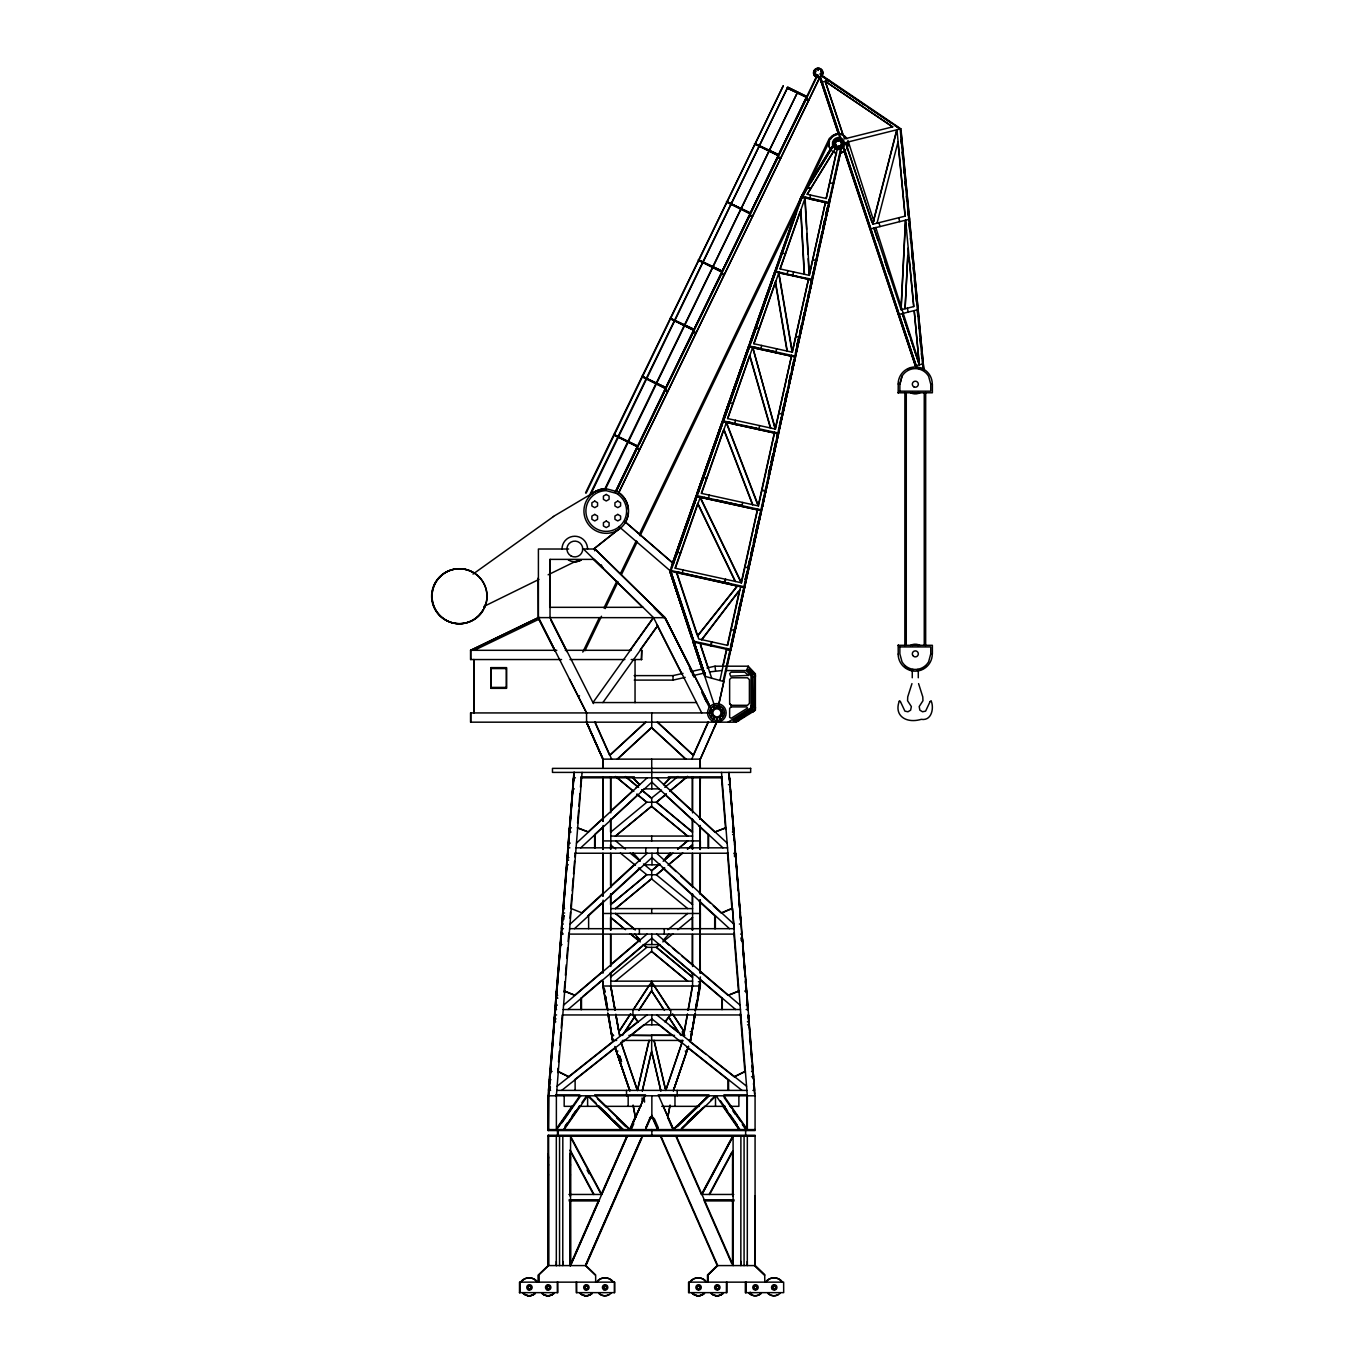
<?xml version="1.0" encoding="UTF-8"?>
<svg xmlns="http://www.w3.org/2000/svg" width="1364" height="1364" viewBox="0 0 1364 1364"><rect width="100%" height="100%" fill="white"/><g stroke="black" fill="none" stroke-linecap="round" stroke-linejoin="round"><path stroke-width="1.5" d="M538.115 578.148L538.269 617.619L555.318 651.259M538.439 1274.965L538.439 1282.143L538.354 1274.965L548.14 1265.587L548.175 1174.745M548.192 1175.035L548.192 1164.498M548.601 1129.58L548.601 1095.804L574.108 772.399M549.76 573.954L549.726 607.321L643.007 607.321M570.067 1265.587L570.101 1200.098M570.118 1196.092L570.118 1174.745M570.118 1175.035L570.118 1164.498M580.842 1009.531L580.859 998.158M594.636 847.828L594.653 834.563L602.377 827.419M651.668 1035.31L651.668 1051.081L660.909 1090.859M638.915 1010.417L651.702 990.861L651.702 981.739L670.321 1010.264M617.5 759.134L651.736 727.592L651.753 712.929M708.138 847.828L708.138 834.563L698.88 826.004M714.685 928.679L714.702 915.721L699.306 901.57M721.761 1009.531L721.778 998.158L699.186 978.926M728.018 1090.382L728.018 1079.742L686.808 1047.041M732.673 1263.49L732.69 1200.098M732.707 1196.092L732.707 1174.745M732.707 1175.035L732.707 1164.498M734.531 856.694L734.531 853.233M548.192 1165.333L548.226 1156.791M570.135 1165.333L570.152 1156.791M603.024 821.401L602.837 776.662L603.058 821.401M602.854 896.08L602.837 853.455M603.041 840.923L603.007 849.448L602.837 840.923L700.329 840.923L700.261 849.448M603.041 913.471L602.837 972.873L602.837 934.528M700.124 900.087L700.107 908.612L700.261 900.087M700.124 893.949L700.278 853.455L700.278 893.949M700.124 819.27L700.295 776.662L700.09 819.27L700.073 776.832L700.192 798.196M732.724 1165.333L732.741 1156.791M630.731 1013.827L619.086 1031.644L619.665 1035.651L615.846 1014.219L618.71 1030.332M651.463 1035.31L674.498 1035.378M672.64 1013.827L684.285 1031.644L683.688 1035.651L687.541 1014.219M548.226 1158.241L548.26 1154.029L548.447 1158.241M570.169 1158.241L570.203 1154.029L570.391 1158.241M732.758 1158.241L732.792 1154.029L732.98 1158.241M901.195 305.57L905.44 220.184L906.446 230.721M907.674 256.381L905.082 308.707L908.236 248.009M901.093 309.73L905.577 220.184L913.812 306.559L901.093 309.73L874.017 228.078M556.444 991.099L556.137 995.294L557.688 995.294M569.18 832.006L569.487 827.829L571.431 827.829M549.624 1076.759L550.016 1071.456M549.01 1090.382L554.79 1014.952L554.193 1021.806M555.438 1009.531L561.269 934.101M561.866 928.679L567.867 853.233M568.294 847.828L573.613 777.821L575.403 777.821M729.041 772.399L755.076 1095.804L755.076 1130.551L548.055 1130.551L548.055 1095.804L573.903 772.399M574.312 772.399L548.618 1095.804L548.345 1130.551M550.118 1090.382L550.391 1086.835M562.548 934.101L562.616 933.129M563.758 919.421L564.065 915.721M555.813 1095.804L555.915 1094.832L579.802 1094.832M557.671 1072.547L558.012 1068.319M558.507 1061.976L559.359 1051.422M559.854 1045.08L560.877 1032.395M561.218 1028.166L562.224 1015.481M564.082 992.225L564.935 981.654M565.429 975.311L566.282 964.757M566.776 958.415L567.629 947.844M568.14 941.501L568.822 933.044M569.999 918.245L570.476 912.294M570.834 907.674L571.857 894.989M572.181 890.76L573.204 878.092M573.545 873.864L574.551 861.178M574.892 856.95L575.233 852.722M577.586 823.123L578.609 810.438M578.933 806.209L579.956 793.541M580.467 787.198L581.303 776.628M556.018 1095.804L556.239 1094.832M581.422 777.821L581.507 776.849M582.07 772.399L556.376 1095.804L556.376 1129.58L579.836 1095.804M573.664 777.821L567.901 847.828L569.845 847.828M567.646 853.233L561.439 928.679L563.417 928.679M561.201 934.101L554.978 1009.531L556.563 1009.531M563.093 912.993L563.485 908.39M556.563 995.294L556.921 991.099M550.084 1076.759L550.527 1071.456L552.079 1071.456M569.896 827.829L569.521 832.006L571.073 832.006M594.619 550.63L594.772 549.01L664.899 617.687L710.491 707.319M594.875 550.63L595.045 549.01L582.479 549.01M911.953 683.62L907.725 696.919L907.572 700.755L911.357 706.569L910.641 710.15L907.964 711.769L904.912 711.138L900.342 701.42M683.671 1034.082L684.063 1031.644L673.577 1015.6M695.333 1010.86L696.987 1000.46L695.231 1010.86M697.533 996.914L698.317 992.139M691.821 1031.644L690.389 1040.425L695.231 1013.213L690.372 1040.425M699.101 987.212L699.971 981.739L698.368 981.739M697.601 996.3L698.283 992.139M688.769 1040.425L690.576 1040.425L692.008 1031.644L690.218 1031.644M731.155 629.622L735.06 630.697L761.538 510.75L695.964 496.326L757.583 509.88M744.983 567.015L748.887 568.106L748.137 567.68M761.947 490.17L765.886 491.04M778.912 413.309L782.817 414.383L782.066 413.957M795.877 336.448L799.816 337.317M812.842 259.586L816.746 260.677L815.996 260.251M829.806 182.742L832.927 183.56M683.671 1034.543L687.303 1014.219M688.019 1010.178L692.332 986.019M688.257 1010.178L692.588 986.019L692.588 972.873M700.073 986.019L695.964 1009.036L700.295 981.159M690.559 1040.425L695.452 1013.213M696.186 1009.036L700.329 986.019L700.329 976.931M730.814 646.093L734.838 627.679M735.725 623.587L737.515 615.403M738.401 611.311L740.192 603.127M745.528 579.444L747.302 571.311M748.188 567.305L749.961 559.138M750.848 555.148L752.621 546.947L750.66 555.148M753.508 542.991L755.298 534.773L753.422 542.889M756.168 530.852L758.384 520.724M763.823 496.513L762.408 506.811L778.503 433.905L722.238 421.51L776.252 433.462M768.665 474.331L770.438 466.249L768.546 474.331M773.132 453.99L771.325 462.208L773.064 453.99M773.968 450.086L775.792 441.834L773.951 450.086M777.565 433.735L776.662 437.878M779.458 425.738L781.282 417.35M782.118 413.582L786.738 392.474L784.777 400.777M790.813 373.838L789.006 382.125L790.779 373.838M797.309 344.819L799.082 336.72M799.986 332.68L801.759 324.581M802.646 320.523L804.419 312.424L802.509 320.523M805.306 308.366L807.079 300.268M807.965 296.227L808.852 292.169M824.93 219.365L823.157 227.464L824.879 219.365M693.134 641.967L702.477 670.287L693.082 641.967L730.763 650.202L744.573 587.611L740.618 586.742L727.677 645.394L698.743 639L676.834 572.641M779.543 427.938L795.417 357.044L776.986 440.112M774.905 271.879L751.479 341.051L775.57 272.067L774.667 271.879L812.433 280.183L793.422 365.723M681.915 573.409L736.372 585.872M682.136 573.818L683.023 569.862M708.069 499.002L704.216 497.314M708.359 499.002L709.229 495.047M734.309 424.187L756.645 428.296M734.565 424.187L735.452 420.231M760.788 349.372L761.658 345.416M786.994 274.556L787.881 270.601M710.678 645.854L711.548 641.898M724.523 583.246L725.392 579.308M825.442 202.452L809.619 198.189M711.002 645.854L711.889 641.898M724.83 583.263L725.716 579.308M741.794 506.402L742.681 502.446M758.759 429.541L759.646 425.585M775.741 352.679L776.61 348.724M792.689 275.835L793.575 271.862M714.992 707.149L670.031 571.141L801.128 197.064L809.653 198.974L810.523 195.018L807.079 194.302L833.302 151.592M722.784 665.956L726.654 648.548M727.336 645.394L739.39 590.817M757.48 509.096L741.181 582.803L700.84 499.105M758.572 504.1L774.462 432.235L777.889 432.934L794.683 356.874M792.535 350.395L808.477 279.313L792.399 352.219L753.746 343.728L775.843 280.728M826.09 198.513L836.405 151.796M719.919 680.483L726.961 648.548L730.132 649.247L743.772 587.441M697.839 503.18L675.044 568.174L741.505 582.803L757.719 509.113M723.363 430.359L701.284 493.359L758.469 505.942L774.684 432.252L734.736 423.403M770.404 428.04L749.603 355.561L727.506 418.543L775.434 429.08L791.632 355.39L794.854 356.072L811.648 280.012L810.71 283.678M799.969 211.897L779.986 268.913L809.364 275.375L825.561 201.684L828.783 202.366L840.65 148.591M837.53 147.67L826.311 198.513L810.301 195.018M797.036 345.007L797.923 341.051M814.854 264.326L815.774 260.251M828.766 202.366L829.244 199.212M746.091 575.591L745.221 579.547L747.08 571.311M768.392 474.621L770.234 466.352M771.137 462.277L772.928 454.11M793.013 363.813L793.78 360.335M817.53 252.238L819.372 243.934M820.241 239.962L822.083 231.71M822.952 227.686L824.777 219.468M825.68 215.393L826.584 211.318M828.596 202.366L829.414 199.212M723.039 681.352L729.962 650.031M760.754 510.579L743.96 586.656L671.088 570.544L697.055 496.496M716.1 499.957L760.924 509.795L777.719 433.718M828.613 203.151L811.819 279.228L778.622 272.749L791.768 350.139M726.944 665.888L729.996 652.163M730.439 650.219L743.806 589.657M766.005 489.199L840.616 151.575M718.214 707.046L841.69 147.568M782.476 411.127L783.857 404.92M797.087 344.819L798.895 336.72M799.798 332.68L801.606 324.581M747.949 567.305L749.791 559.138M756.133 530.715L757.941 522.582M812.313 280.2L795.519 352.918M745.579 581.644L761.385 510.767L760.464 510.579M718.811 704.097L723.824 681.574L704.728 676.271L693.236 641.967L704.779 674.208L694.054 642.188L703.159 670.201M731.309 646.263L765.596 491.04L761.658 490.119M611.89 1035.31L612.675 1040.425L608.6 1015.004M648.991 1040.425L637.363 1090.484L620.978 1042.42M642.239 1090.859L651.02 1053.059M649.196 1040.425L637.465 1090.484L621.2 1042.42M642.359 1090.859L651.668 1051.081M872.755 224.242L896.966 129.75L905.202 216.126L872.755 224.242L845.68 142.572L900.939 128.762L923.905 370.326L900.939 130.859M873.131 222.179L896.779 129.75M877.052 223.116L898.109 141.617M899.865 384.222L901.979 376.311A15.379 15.379 0 0 1 928.628 376.311L930.76 384.222L930.76 391.178L899.865 391.178L899.882 384.222L901.996 376.311M752.621 707.694L752.621 676.084M750.609 343.046L775.57 272.067L749.757 346.098L775.911 351.878M666.348 1088.489L682.631 1040.425M688.053 1047.518L686.859 1051.081L685.24 1051.081M682.835 1040.425L665.785 1090.484L654.157 1040.425M673.407 1090.791L688.513 1046.461M696.271 496.326L671.361 567.305L674.225 561.559M722.323 421.51L697.345 492.489L722.477 421.51M748.7 346.695L723.585 417.674L724.608 417.844L749.348 346.882L724.608 417.844M774.786 271.896L749.825 342.858M676.288 555.642L696.203 498.474L673.253 563.537M722.426 423.658L698.112 492.66L723.125 421.698L697.311 495.729L741.982 505.601M672.384 563.537L800.907 197.064L807.062 187.021M673.85 561.798L677.175 552.318M677.874 550.323L696.049 498.491M700.755 485.09L706.211 469.54M709.007 461.561L722.289 423.675M728.99 404.579L723.244 420.913L734.753 423.403M729.638 402.687L749.228 346.865M751.223 341.136L775.468 272.05M775.724 271.3L776.849 268.231M777.463 266.321L782.118 253.073M782.817 251.061L796.099 213.193M799.594 203.219L803.925 193.603L802.134 196.535M723.534 420.913L749.348 346.882M791.632 355.39L775.144 429.08L752.655 346.797M778.929 271.999L810.216 279.756M675.368 568.174L700.244 497.195L741.505 582.803M701.59 493.359L726.449 422.38L758.469 505.942M727.796 418.543L752.894 346.797M754.019 343.728L779.117 271.999L775.963 271.3L801.913 197.234L834.291 144.465M780.225 268.913L805.101 197.951L801.128 197.064L833.967 143.561M723.551 417.674L748.563 346.712L795.246 357.044M672.469 563.349L696.1 496.326M733.508 720.908L749.62 709.962L752.11 710.15L736.901 720.499L733.389 720.908M728.035 722.17L751.018 707.814L751.018 675.538L746.432 670.559L748.342 666.195L714.941 666.195L707.029 667.985M747.864 670.662L749.467 669.008L752.723 673.202L750.558 673.441L748.222 670.338M640.313 1106.34L630.151 1129.58L595.301 1095.804M598.881 1199.774L569.999 1265.587L569.999 1200.917M601.354 1194.148L626.758 1136.229M636.238 1114.576L629.622 1129.58L608.395 1109.017M599.29 1199.945L570.51 1265.587L570.442 1200.098M601.831 1194.148L627.235 1136.229L570.527 1265.587L570.561 1136.229L601.746 1194.455L568.89 1194.455M631.208 1129.58L633.766 1123.765M585.412 1265.587L641.285 1138.156L585.446 1265.587L595.096 1274.965M538.831 1282.143L538.831 1274.965L548.618 1265.587L585.957 1265.587L642.683 1136.229M645.564 1129.58L651.856 1115.309L651.856 1095.804M708.001 722.17L693.219 755.298L657.26 722.17M603.076 768.375L602.939 759.134L586.418 722.17L602.854 759.134L700.329 759.134L716.577 722.17A9.292 9.292 0 0 0 721.249 720.925M714.31 727.592L716.731 722.17L700.312 759.134M691.77 759.134L708.359 722.17M637.568 446.028L613.715 434.468L637.295 446.676L614.226 435.252M642.41 377.027L665.427 388.45L641.898 376.242L665.905 387.581L642.632 376.6M693.662 330.224L669.86 318.443L694.088 329.355M698.777 260.575L721.795 271.999L698.249 259.791L722.272 271.129L698.999 260.149M750.353 213.125L726.432 201.565L750.081 213.551M750.405 212.903L727.165 201.923M750.029 213.773L726.961 202.349M755.349 143.697L778.639 154.678L754.411 143.766L778.213 155.547L755.144 144.124M806.346 97.321L787.011 87.961L806.499 97.1M806.653 96.674L787.488 87.091L806.823 96.452M582.786 652.094L599.376 617.585M603.945 608.003L616.852 581.149M620.518 573.477L636.187 540.894M639.835 533.222L829.431 138.258M584.917 650.764L601.49 616.255M605.156 608.6L618.062 581.763M621.711 574.091L637.363 541.508M640.108 535.762L800.191 202.298M802.953 196.535L829.619 140.969M585.582 492.813L783.294 85.727L586.128 493.086M589.742 494.842L787.505 87.756L590.339 495.098M604.269 490.085L797.428 92.547L604.883 490.341M615.744 491.142L636.442 448.432L639.443 449.898M664.626 390.206L667.627 391.673L664.626 390.206L639.068 444.306M777.872 157.542L751.257 211.147L777.361 157.303L780.344 158.77M615.317 491.961L817.309 74.781M636.05 450.529L616.255 491.381L817.633 75.412M639.034 444.306L665.138 390.445M693.321 332.219L666.706 385.842L692.81 331.981L695.862 333.447M720.601 275.852L694.89 327.616L720.993 273.755L724.045 275.221M749.688 215.768L723.073 269.39L749.177 215.529L752.178 216.995M806.056 99.316L779.441 152.921L805.51 99.061L808.596 100.544M618.165 493.99L819.764 77.475L618.745 492.66A22.318 22.318 0 0 1 628.275 509.13M637.568 446.028L614.448 434.826M701.386 1194.455L732.621 1136.229M701.914 1194.455L733.099 1136.229L733.15 1265.587L676.391 1136.229M733.15 1136.229L701.931 1194.455L733.747 1194.455M709.144 1194.455L731.871 1152.103M709.655 1194.455L733.15 1150.687M810.387 181.583L831.529 147.176M811.017 182.06L831.904 148.045M807.3 194.302L835.706 148.028M620.023 1029.871L630.492 1013.827M632.828 1010.264L649.111 985.302M633.049 1010.264L651.702 981.739M623.587 1033.52L634.038 1017.527M638.676 1010.417L651.446 990.861L663.074 1008.627M635.419 1015.737L622.649 1035.31L619.665 1035.31M556.989 1127.892L572.249 1105.931M557.893 1127.892L571.976 1107.619M561.951 1122.828L580.74 1095.804M565.003 1126.204L567.356 1122.828M572.028 1116.076L575.557 1110.995M565.548 1126.204L579.632 1105.931M581.968 1102.555L586.673 1095.804M563.554 1129.58L579.99 1105.931M564.099 1129.58L587.577 1095.804L622.444 1129.58M629.742 650.594L653.254 617.687M583.451 549.01L653.578 617.687L592.965 702.562L696.493 702.562M640.313 649.707L656.152 627.525M602.888 702.562L657.704 625.82M490.835 688.343L490.835 667.627L506.47 667.627L506.47 688.343L490.835 688.343L490.835 667.627M701.556 639.699L738.333 591.55M701.897 639.699L739.919 589.896M506.47 688.343L506.47 667.627M664.882 1021.806L669.144 1016.316M665.41 1021.806L670.73 1014.952L670.73 1009.531M697.396 635.931L737.14 586.043M697.72 635.931L737.464 586.043M898.245 392.781L899.95 390.837M932.379 384L932.379 392.781L898.16 392.781L899.865 390.837M663.535 939.966L668.872 934.101M664.2 860.155L670.611 853.233L664.2 860.155M666.126 857.393L669.963 853.233M663.501 784.658L669.997 777.821M663.91 784.658L670.423 777.821M674.464 1128.113L697.226 1106.085M675.027 1128.113L708.376 1095.804L673.526 1129.58L663.262 1106.34M677.448 1126.647L709.28 1095.804M687.388 1122.231L697.993 1111.95M681.864 1128.113L703.091 1107.551M710.661 1100.202L715.23 1095.804M680.704 1129.58L703.449 1107.551M681.25 1129.58L716.134 1095.804L739.595 1129.58M764.795 1282.143L764.71 1274.965L755.076 1265.587L717.174 1265.587L707.473 1274.965L707.558 1282.143M717.652 1265.587L707.95 1274.965L707.95 1282.143L708.035 1274.965L717.737 1265.587L660.977 1136.229M930.18 701.42L925.61 711.138L922.541 711.769L919.865 710.15L919.183 706.569L922.951 700.755L922.797 696.919L918.569 683.62M645.53 722.17L609.64 755.298L594.806 722.17M609.913 755.298L645.871 722.17M617.244 759.134L651.412 727.592L685.649 759.134M603.587 817.667L588.054 832.006L577.262 827.829M611.362 810.489L633.101 790.404M636.204 787.539L639.324 784.658L632.811 777.821M576.495 843.123L647.15 777.821M609.964 820.412L637.926 794.598M641.012 791.734L644.098 788.886L659.136 788.886M580.757 847.828L651.839 782.135L722.937 847.828M570.203 924.042L647.303 853.233M574.517 928.679L651.975 857.547L729.484 928.679M581.558 912.993L603.348 892.994M611.123 885.867L634.448 864.452M587.969 915.721L601.831 902.985M611.072 894.511L640.347 867.64M603.161 971.015L574.619 995.294L564.167 991.099M611.072 964.263L639.614 939.966L636.937 937.034M563.571 1005.132L647.013 934.101M582.462 996.794L601.831 980.307M609.913 973.436L643.808 944.587M568.038 1009.531L651.822 938.176L735.639 1009.531M610.816 832.057L646.843 802.22L656.561 802.22L692.588 832.057M661.523 790.063L651.429 798.196L641.609 790.063M664.814 787.352L677.908 776.508M615.403 836.064L651.446 806.243L687.729 836.064M666.126 794.087L656.289 802.22L692.332 832.057L692.332 819.27M671.037 790.029L687.422 776.457M615.658 836.064L651.702 806.243L651.702 798.196L641.864 790.063M656.544 802.22L666.382 794.087M669.656 791.376L687.678 776.457M646.587 874.767L610.561 904.588L610.561 893.949M651.429 870.744L657.994 865.322M664.541 859.9L671.105 854.478M677.635 849.056L687.473 840.923M610.816 904.588L646.843 874.767L656.561 874.767L664.745 867.981M615.658 908.612L651.702 878.791L651.702 870.744L659.886 863.975M663.16 861.264L672.998 853.131M677.908 849.056L687.729 840.923M615.403 908.612L651.446 878.791L687.729 908.612M664.49 867.981L656.289 874.767L692.588 904.588M669.4 863.923L682.512 853.08M687.405 849.005L692.332 844.947L692.332 849.209M668.019 865.27L682.767 853.08M687.661 849.005L692.588 844.947M692.588 977.136L656.544 947.315L646.843 947.315L610.561 977.136L610.561 972.873M667.814 929.736L687.729 913.471M615.403 981.159L651.702 951.339L651.702 947.315M659.835 944.604L656.289 947.315L692.332 977.136L692.315 972.873M662.836 941.893L672.929 933.76M677.84 929.685L692.588 917.478M593.937 548.788L617.21 530.34A22.318 22.318 0 0 0 620.364 528.141M594.124 548.788L617.381 530.34M612.999 1041.431L568.481 1076.759L557.757 1071.456M624.542 1032.275L637.738 1021.806L633.476 1016.316M557.143 1086.204L646.911 1014.952M574.568 1079.742L614.141 1048.353M620.722 1043.119L624.03 1040.51M561.729 1090.382L651.839 1018.857L741.965 1090.382M473.018 574.091L553.562 516.496M754.002 711.087L752.723 711.872L753.917 711.087M740.175 718.913L745.477 715.657M748.853 713.491L752.434 711.309M736.168 722.17L755.383 710.235L755.383 673.833L748.239 666.195M553.375 516.496L595.079 491.705M483.93 606.434L538.899 579.444M548.14 574.79L574.773 561.763M744.829 1071.456L734.105 1076.759L709.382 1057.134M734.65 1076.759L745.392 1071.456M561.559 659.545L470.546 659.545L470.546 650.304L538.405 617.568L538.405 549.01L568.635 549.01M474.263 650.304L539.172 619.12M930.18 701.42L931.254 701.181M899.285 701.181C893.846 715.623 905.986 723.858 921.263 719.34C931.953 721.113 934.033 707.643 931.237 701.181M731.888 908.39L721.096 912.993L713.321 905.849M721.761 912.993L732.536 908.39L734.156 928.679L569.606 928.679M738.453 991.099L728.001 995.294L699.476 971.015M728.529 995.294L738.964 991.099M751.018 675.538L755.383 673.833M725.529 827.829L714.719 832.006L699.203 817.667M715.162 832.006L725.972 827.829M594.892 491.705L606.213 488.704A22.318 22.318 0 0 0 591.737 493.904M829.278 80.323L821.298 82.3L820.088 78.532L838.383 133.945M895.858 126.068L896.472 125.863M870.079 229.05L909.549 219.195L909.157 215.171M897.154 310.719L897.938 310.515M898.416 314.555L918.143 309.611M844.197 151.506L915.346 365.808L923.326 363.83M572.761 789.262L574.312 788.886M672.912 675.623L683.023 673.373M690.917 671.582L703.04 668.889M634.26 680.107L673.032 680.107L685.171 677.379M693.27 675.555L705.41 672.827M709.468 671.923L721.709 670.559M613.425 1035.31L611.822 1035.651L611.14 1031.644M830.25 199.383L826.345 212.852M809.653 198.974L829.397 203.321L809.5 289.151M812.45 276.074L829.278 203.338L828.391 203.151M791.461 356.175L748.478 346.712M778.537 429.779L779.151 429.967M744.608 583.502L745.443 583.656M776.201 268.043L777.037 268.214M698.334 492.66L697.362 492.489M669.997 571.141L702.409 670.218M692.673 637.687L691.616 637.5L669.877 571.141L691.65 637.517M670.594 318.801L693.611 330.224M806.363 98.583L808.886 99.811M900.751 128.762L819.815 73.929M780.702 158.036L778.23 156.809M749.995 215.035L752.587 216.262M870.726 228.862L844.998 151.336M721.812 273.26L724.403 274.488M917.273 309.816L917.87 316.073M696.152 332.714L693.679 331.486M915.756 367.087L923.752 369.235M665.444 389.712L668.036 390.939M637.261 447.938L639.852 449.165M550.033 607.321L550.033 559.376L594.022 559.376L603.127 568.294L601.2 564.764M654.26 608.122L664.029 617.687M540.025 617.568L538.132 617.568L554.926 650.935M711.462 709.195L665.172 617.687L538.251 617.619L555.216 651.259M898.245 654.089L898.16 645.308L932.379 645.308L932.379 654.089M470.58 650.304L556.819 650.304M565.276 650.304L631.157 650.304M569.999 659.545L624.865 659.545M631.191 659.545L641.745 659.545M491.534 668.565L505.771 668.565M913.147 669.536L912.26 669.536L912.26 677.772M917.392 669.536L918.279 669.536L918.279 677.772M725.836 670.559L746.432 670.559M753.712 673.083L750.677 669.792M634.141 675.623L673.015 675.623L673.032 680.107M753.03 676.544L754.309 676.544L753.9 707.694L752.11 705.734L752.11 677.72L754.309 676.544M491.534 687.405L505.771 687.405M579.529 695.828L577.91 695.828L569.419 679.067M703.534 695.828L704.694 695.828M731.274 705.307L747.506 705.307L749.399 703.398L749.399 679.698L747.489 677.789L731.274 677.789L729.638 679.408L729.638 703.671L731.274 705.307L729.638 703.671M755.281 710.235L751.018 707.814M710.61 712.929L470.546 712.929L470.546 722.17L736.27 722.17M581.286 776.849L634.396 776.849M668.343 776.849L721.846 776.849M581.2 777.821L721.931 777.821M728.444 784.658L730.047 784.658L729.518 777.821L735.247 847.828L734.565 844.043M732.417 832.006L733.968 832.006L733.662 827.829M732.604 834.563L734.156 834.563M610.816 836.064L692.588 836.064M568.259 843.123L570.22 843.123M576.034 847.828L727.609 847.828M575.182 853.233L727.95 853.233M733.917 853.233L735.69 853.233M567.322 857.547L568.873 857.547M567.083 860.155L568.686 860.155M566.725 864.81L568.311 864.81M644.064 864.81L659.903 864.81M564.594 908.39L563.042 908.39L562.718 912.993L564.645 912.993M610.816 908.612L692.588 908.612M562.514 915.721L564.406 915.721M561.798 924.042L563.349 924.042M739.339 924.042L741.351 924.042M560.996 934.101L562.991 934.101M568.72 934.101L734.412 934.101M740.601 934.101L742.152 934.101M740.703 938.176L742.255 938.176L742.493 941.382M740.805 939.966L742.425 939.966L741.965 934.101L748.154 1009.531L746.142 1009.531M560.365 944.587L561.951 944.587M644.302 944.587L659.341 944.587M602.837 981.159L602.939 986.019L602.803 981.159M610.816 981.159L692.588 981.159M700.329 986.019L602.803 986.019L606.963 1009.036M744.676 991.099L746.705 991.099L747.012 995.294M555.932 998.158L557.859 998.158M555.796 1005.132L557.347 1005.132M746.279 1005.132L747.813 1005.132M563.179 1009.531L740.482 1009.531M554.534 1014.952L556.58 1014.952M562.275 1014.952L740.874 1014.952M554.466 1018.857L556.018 1018.857M555.813 1021.806L554.278 1021.806L554.824 1014.952L548.533 1090.382L550.579 1090.382M747.404 1021.806L748.938 1021.806L748.41 1014.952M659.323 1024.807L643.808 1024.807L630.628 1035.276L672.418 1035.31M747.574 1024.807L749.16 1024.807M613.51 1035.31L611.737 1035.31L608.48 1015.004M683.688 1035.31L680.721 1035.31L669.11 1017.527M616.647 1040.425L612.589 1040.425L607.679 1013.213M622.359 1040.425L682.171 1040.425M616.289 1051.081L617.909 1051.081M751.564 1071.456L753.116 1071.456L753.508 1076.759L751.513 1076.759M549.402 1079.742L550.954 1079.742M556.751 1090.382L746.943 1090.382M752.894 1090.382L754.633 1090.382L748.376 1014.952L748.87 1021.806M594.653 1094.832L645.513 1094.832M658.164 1094.832L709.024 1094.832M723.875 1094.832L747.25 1094.832M548.072 1095.804L755.076 1095.804M572.709 1106.34L564.167 1106.34L564.202 1095.804M579.052 1106.34L599.785 1106.34M605.787 1106.34L641.012 1106.34M661.711 1106.34L699.289 1106.34M704.199 1106.34L725.205 1106.34M730.337 1106.34L738.879 1106.34L738.879 1095.804M649.503 1117.849L653.629 1117.849M548.055 1129.58L755.076 1129.58M548.055 1136.229L755.076 1136.229M570.203 1155.632L570.271 1154.029M732.792 1155.632L732.86 1154.029M569.095 1199.774L599.41 1199.774M703.739 1199.774L734.037 1199.774M569.044 1200.917L598.915 1200.917M734.105 1200.917L704.233 1200.917L731.769 1263.695M548.055 1265.587L548.055 1135.257L755.076 1135.257L755.076 1265.587L764.795 1274.965M764.215 1274.965L754.514 1265.587M519.514 1282.143L519.514 1292.646M688.581 1282.143L688.581 1292.646L726.944 1292.646L726.893 1282.143M519.445 1292.646L557.825 1292.646L557.825 1282.143M628.872 1035.378L651.685 1035.651M899.285 701.181L900.359 701.42M748.478 669.264L752.365 673.526L750.217 673.765L748.103 671.48M691.412 634.652L693.85 641.251L726.978 648.548M778.213 433.905L762.408 506.811L758.844 518.525M613.527 1035.651L611.72 1035.31L612.589 1040.425L612.589 1038.856M805.289 197.234L808.375 197.865M809.432 198.974L829.414 203.287M754.667 347.257L758.691 348.144M728.427 422.056L732.451 422.959M677.976 572.13L682 573.016M726.807 649.332L730.763 650.202M802.356 196.535L825.629 201.667L809.108 275.375L808.187 258.631M781.333 252.886L785.545 253.772M755.093 327.701L759.322 328.588M766.295 349.815L791.7 355.39M794.428 356.874L795.331 357.044M728.853 402.516L733.116 403.403M702.631 477.332L706.893 478.201M676.391 552.147L680.687 553.017M684.029 573.477L724.693 582.462M726.671 582.905L730.627 583.775M744.573 587.611L669.724 571.141L690.116 632.964M730.507 646.093L731.616 646.263M917.801 368.246L921.263 369.184M606.025 488.704L617.398 491.705A22.318 22.318 0 0 1 620.586 528.107A22.318 22.318 0 0 1 585.275 518.644A22.318 22.318 0 0 1 606.247 488.704M577.705 827.829L588.515 832.006M564.696 991.099L575.131 995.294M570.783 908.39L582.223 912.993M694.037 329.355L670.815 318.375M558.302 1071.456L569.044 1076.759M807.931 187.431L810.54 189.016L807.283 187.021M821.111 75.549L900.155 128.949L922.541 364.035M822.526 76.537L865.049 105.335M868.544 107.688L891.238 123.05M894.733 125.42L899.967 128.949M892.499 126.852L825.22 81.329L842.969 134.934M656.766 1014.952L746.568 1086.204M669.826 1025.728L678.061 1032.275M689.604 1041.431L706.092 1054.508M658.795 1024.807L671.992 1035.276M678.573 1040.51L681.881 1043.119M625.496 776.508L638.608 787.352M626.877 777.872L638.335 787.352M633.749 791.376L615.471 776.457L633.476 791.376M646.843 802.22L636.766 794.087L646.587 802.22M651.429 806.243L687.473 836.064M615.676 840.923L625.496 849.056M630.151 853.131L640.245 861.264M643.518 863.975L651.702 870.744M615.727 849.005L610.561 844.947L610.561 849.209M620.381 853.08L635.385 865.27M638.386 867.981L646.843 874.767M615.658 913.471L635.334 929.736M615.403 913.471L635.061 929.736M610.816 917.478L625.564 929.685M630.458 933.76L640.296 941.893M643.569 944.604L646.843 947.315M651.702 951.339L687.729 981.159M623.655 928.338L610.561 917.478L610.561 930.265M630.202 933.76L638.403 940.529M643.314 944.604L646.587 947.315M651.429 951.339L687.473 981.159M656.63 934.101L740.089 1005.132M663.04 939.966L669.383 945.371M672.537 948.065L678.88 953.47M682.051 956.164L693.151 965.61M658.846 944.587L694.344 974.817M673.56 563.673L624.695 521.457L671.923 562.309M618.898 526.521L670.184 570.783M656.664 853.233L733.798 924.042M669.775 865.867L675.998 871.579M680.67 875.876L691.548 885.867M699.323 892.994L710.218 903.002M662.341 867.64L693.134 895.926M657.619 722.17L693.492 755.298M651.736 727.592L685.904 759.134M656.51 777.821L727.2 843.123M669.707 790.404L691.446 810.489M664.899 794.598L694.361 821.827M585.872 1265.587L595.659 1274.965L595.659 1282.143M597.432 1098.736L606.537 1107.551M616.596 1117.832L625.701 1126.647M588.464 1095.804L596.051 1103.135M600.603 1107.551L609.708 1116.366M614.243 1120.765L623.348 1129.58M598.523 1106.085L622.802 1129.58M602.854 568.294L593.715 559.376L642.7 607.321M595.045 549.01L665.206 617.687M633.237 777.821L639.733 784.658M633.356 853.233L639.75 860.155M632.708 853.233L639.119 860.155M634.754 934.101L640.108 939.966M898.16 645.308L899.865 647.252M898.245 645.308L899.95 647.252M638.267 1021.806L632.947 1014.952L632.947 1009.531M723.858 1095.804L747.336 1129.58L747.336 1095.804L721.505 772.399M730.337 1105.931L746.773 1129.58L746.773 1095.804M724.131 1097.491L731.172 1107.619M733.508 1110.995L740.567 1121.14M742.903 1124.516L746.432 1129.58M732.962 1110.995L735.315 1114.388M742.34 1124.516L744.71 1127.892M720.533 1100.867L727.592 1110.995M729.928 1114.388L736.969 1124.516M723.517 1105.931L739.936 1129.58M722.596 1105.931L739.032 1129.58M653.765 985.302L670.082 1010.264M682.239 1031.883L684.523 1035.361M668.872 1017.527L678.181 1031.747M682.443 1031.883L684.711 1035.361M651.702 990.861L664.473 1010.417M571.005 1138.105L600.228 1192.579M587.083 1170.039L589.112 1173.79M570.288 1150.261L594.005 1194.455M569.811 1150.261L593.476 1194.455M689.451 668.104L691.343 671.838M692.213 673.509L694.106 677.226M701.761 692.383L706.501 701.727M578.046 696.117L586.554 712.929L586.588 722.17L603.041 759.134M704.489 697.737L709.297 707.234M653.578 617.687L701.727 712.929M657.056 625.155L681.591 673.714M593.459 703.585L550.033 617.687L550.05 559.376M566.742 651.293L550.698 619.546L566.878 651.634M586.588 712.929L538.405 617.687L470.785 650.304L470.819 659.545M697.976 503.674L735.486 581.473M697.669 503.674L735.162 581.473M750.831 705.734L751.428 707.029M595.147 722.17L611.635 759.134M586.571 722.17L603.076 759.134M658.676 1095.804L673.526 1129.58M668.019 1118.327L672.981 1129.58M675.862 1136.229L701.301 1194.148M654.447 1118.889L658.352 1127.806M651.856 1115.309L658.113 1129.58M652.077 1117.082L657.584 1129.58M660.466 1136.229L717.225 1265.587M726.159 422.38L757.395 503.947M723.977 429.472L752.792 504.68M723.687 429.472L752.485 504.68M615.079 1047.518L629.827 1090.859L615.3 1048.473M614.823 1046.461L629.844 1090.791L615.386 1048.439M705.546 676.51L693.867 642.137M846.14 144.567L871.937 222.247M873.864 228.078L877.836 240.013M885.117 261.922L889.072 273.874M902.252 313.567L909.447 335.254M910.76 339.193L918.62 362.858M820.276 76.435L841.213 139.418M871.391 230.84L916.131 365.62L843.191 145.351M819.491 76.64L839.866 137.917M692.059 635.692L670.679 571.328L692.418 637.67M902.354 313.567L919.353 364.836L914.187 310.6L919.08 362.739M820.821 78.328L839.167 133.74M842.406 145.539L915.414 365.808M700.209 643.467L711.684 678.198M676.51 572.641L696.902 634.465M700.516 645.394L708.155 668.548M670.832 571.311L705.546 676.51M670.508 571.311L690.9 633.135M847.931 140.356L873.864 221.377M875.773 227.447L919.2 363.165M749.859 355.561L770.694 428.04M752.672 347.564L775.434 429.08M898.706 217.746L899.677 221.65M907.316 308.179L908.288 312.083M878.979 222.673L879.951 226.595M653.953 1040.425L665.206 1088.489M651.941 1053.059L660.79 1090.859M633.152 1105.3L635.488 1117.849L633.049 1105.3M610.561 986.019L614.891 1010.178M615.965 1016.231L618.506 1030.332M610.816 986.019L615.13 1010.178L610.816 986.019L610.816 972.873M603.058 986.019L607.185 1009.036M607.901 1013.213L612.777 1040.425M778.878 272.749L792.399 352.219M775.57 282.212L787.284 351.094M775.315 282.212L787.011 351.094M607.611 1009.036L605.548 996.3L607.815 1010.86M715.043 666.195L715.537 670.559M900.973 139.469L901.382 143.714M902.184 152.137L902.798 158.463M903.582 166.817L904.196 173.211M904.997 181.531L905.406 185.862M906.395 196.245L906.821 200.61M907.81 210.977L908.236 215.359M909.021 223.594L909.635 229.919M910.419 238.308L910.845 242.57M911.834 253.039L912.448 259.433M913.249 267.753L913.658 272.067M914.477 280.507L915.074 286.815M915.858 295.084L916.489 301.58M918.671 324.41L919.08 328.588M920.069 339.005L920.666 345.262M921.45 353.6L921.859 357.777M897.989 142.385L905.048 216.126M909.055 258.103L913.692 306.559M922.916 363.932L923.462 370.326M733.252 827.829L733.61 832.006M752.604 1071.456L753.064 1076.759M736.066 860.155L735.537 853.233L742.289 941.501M728.99 774.206L730.03 787.198M730.337 791.427L732.707 821.009M733.201 827.351L735.571 856.95M735.878 861.178L736.901 873.864M737.225 878.092L738.248 890.76M738.572 894.989L739.595 907.674M739.919 911.902L741.027 924.98L739.953 911.476M742.613 945.729L743.619 958.415M744.113 964.757L744.966 975.311M745.46 981.654L746.313 992.225M748.137 1015.481L749.007 1026.052M749.484 1032.395L750.507 1045.08M750.831 1049.308L751.683 1059.862M752.161 1066.205L753.201 1078.89M753.542 1083.118L754.582 1093.996M721.42 776.628L725.614 829.465M727.455 852.722L731.991 909.788M733.832 933.044L738.538 992.225M740.226 1013.367L744.932 1072.547M746.688 1094.832L746.978 1095.804M748.342 1014.952L751.871 1060.732M752.178 1064.96L753.15 1077.645M753.644 1084.158L754.122 1090.382M742.732 944.587L745.102 975.499M745.409 979.625L746.364 991.986M741.914 934.101L743.772 958.415M744.079 962.507L745.17 976.863M745.494 980.955L746.432 993.248M746.739 997.272L747.336 1005.132M729.467 777.821L730.234 787.488M730.371 789.262L732.894 822.219M733.15 825.834L734.275 840.241M735.469 853.233L738.333 890.266M738.589 893.966L739.731 908.765M740.089 908.39L740.43 912.993M644.251 1097.918L644.558 1102.129M805.101 197.951L809.364 275.375M804.862 197.951L806.584 229.34M806.823 233.517L807.965 254.437M800.907 209.92L804.436 274.283M800.787 212L804.197 274.283M651.822 788.886L651.702 759.134M732.98 1156.791L733.014 1165.333M570.391 1156.791L570.425 1165.333M548.464 1156.791L548.481 1165.333M700.261 819.27L700.107 776.662M700.295 825.663L700.312 832.057M700.192 806.243L700.244 819.031M700.107 840.923L700.124 849.448M700.107 913.471L700.295 972.873M754.974 1195.87L755.008 1265.587M747.302 1261.393L747.302 1265.587L747.336 1136.229M740.84 1261.393L740.84 1265.587L740.891 1136.229M733.031 1174.745L733.031 1196.092M733.048 1200.098L733.065 1263.49M733.014 1164.498L733.014 1175.035M728.564 1079.742L728.581 1090.382M722.289 998.158L722.289 1009.531M715.35 915.721L715.367 928.679M708.581 834.563L708.598 847.828M677.175 1090.382L677.192 1095.804M664.268 928.679L664.268 934.101M657.806 847.828L657.806 853.233M651.975 853.233L651.992 864.81M651.822 934.101L651.822 944.587M651.839 1014.952L651.839 1024.807M645.786 847.828L645.786 853.233M639.375 928.679L639.375 934.101M626.519 1090.382L626.519 1095.804M595.096 834.563L595.096 847.828M588.617 915.721L588.634 928.679M575.114 1079.742L575.131 1090.382M570.442 1174.745L570.442 1196.092M570.425 1164.498L570.425 1175.035M562.769 1261.393L562.769 1265.587L562.821 1136.229M556.324 1261.393L556.324 1265.587L556.324 1136.229M548.499 1174.745L548.55 1265.587L548.618 1135.257M548.481 1164.498L548.499 1175.035M925.679 392.525L925.662 645.581M924.246 392.696L924.263 645.394M906.276 392.696L906.259 645.394M904.878 392.525L904.844 645.581M898.245 384L898.16 392.781M745.852 1282.143L745.852 1292.646M745.631 1130.551L745.631 1135.257M745.801 1282.143L745.801 1292.646M745.375 1282.143L745.324 1292.646L783.686 1292.646L783.635 1282.143L689.059 1282.143L689.059 1292.646M744.079 1136.229L744.079 1265.587M732.587 1152.921L732.587 1194.659M732.587 1200.917L732.587 1263.507M726.466 1282.143L726.398 1292.646M715.503 1095.804L715.503 1106.34M700.329 768.375L700.192 759.134L700.073 768.375M700.329 849.38L700.141 825.425L700.073 849.38M700.329 900.155L700.329 930.384M700.312 934.528L700.09 972.873L700.295 913.471L602.837 913.471L603.041 972.873L603.058 934.528M700.073 900.155L700.073 930.384M700.073 934.613L700.073 972.702M692.588 776.662L692.588 812.876M692.588 819.27L692.588 849.209M692.588 853.455L692.588 887.555M692.588 893.949L692.588 930.265M692.588 934.528L692.588 966.496M692.332 776.662L692.315 810.745M692.315 853.455L692.332 885.424M692.332 893.949L692.315 904.588M692.315 917.478L692.332 930.265M692.332 934.528L692.315 964.365M674.975 1095.804L674.975 1106.34M651.856 1129.58L651.856 1136.229M651.702 836.064L651.702 840.923M651.702 908.612L651.702 913.471M651.702 981.159L651.702 986.019M651.293 1129.58L651.293 1130.551M651.293 1135.257L651.293 1136.229M642.103 1097.918L642.103 1102.129M635.044 659.545L635.044 702.665M628.173 1095.804L628.173 1106.34M614.516 1282.143L614.516 1292.646M610.816 776.662L610.816 812.876M610.816 819.27L610.816 849.209M610.816 853.455L610.816 887.555M610.816 893.949L610.816 930.265M610.816 934.528L610.816 966.496M610.561 776.662L610.561 810.745M610.561 819.27L610.561 832.057M610.561 853.455L610.561 885.424M610.561 934.528L610.561 964.365M603.076 825.493L603.076 849.38M603.058 853.455L603.058 896.08M603.076 900.155L603.076 930.384M602.803 759.134L602.803 768.375M602.803 827.607L602.803 849.38M602.803 902.269L602.803 930.384M587.611 1095.804L587.611 1106.34M576.682 1282.143L576.733 1292.646M576.205 1282.143L576.256 1292.646L614.567 1292.646L614.567 1282.143L519.94 1282.143L519.991 1292.646M569.999 1152.921L569.999 1194.659M559.547 1136.229L559.547 1265.587M558.012 1130.551L558.012 1135.257M557.757 1130.551L557.757 1135.257M557.501 1130.551L557.501 1135.257M557.279 1282.143L557.347 1292.646M473.922 659.545L474.041 712.929M473.785 659.545L473.785 712.929M470.819 712.929L470.819 722.17M898.16 384A17.067 17.067 0 0 1 915.21 366.95A17.067 17.067 0 0 1 932.277 384M907.623 369.644A15.362 15.345 0 0 1 913.334 367.7M917.273 367.7A15.362 15.345 0 0 1 921.212 368.757M843.174 151.967A9.701 9.701 0 0 1 839.985 153.109A9.701 9.701 0 0 0 845.799 149.784M833.472 151.967A9.701 9.701 0 0 0 836.661 153.109A9.701 9.701 0 0 1 830.403 138.003A9.701 9.701 0 0 1 846.754 138.702A9.701 9.701 0 0 0 833.472 135.155A9.701 9.701 0 0 0 829.926 148.403M847.197 143.561A8.866 8.866 0 0 1 846.669 146.613M830.659 139.128A8.866 8.866 0 0 1 836.814 134.831M926.156 666.007A15.362 15.345 0 0 1 922.985 668.462M921.212 669.332A15.362 15.345 0 0 1 917.273 670.389M913.334 670.389A15.362 15.345 0 0 1 909.396 669.332M907.623 668.462A15.362 15.345 0 0 1 904.451 666.007M932.277 654.089A17.067 17.067 0 0 1 915.21 671.156A17.067 17.067 0 0 1 898.16 654.089M568.396 560.058A12.77 12.77 0 0 0 581.166 560.058L574.602 561.763A12.77 12.77 0 0 0 580.945 560.058M562.019 549.01A12.77 12.77 0 0 1 574.79 536.24A12.77 12.77 0 0 1 587.56 549.01M483.248 609.964A27.485 27.485 0 0 1 435.986 610.543A27.485 27.485 0 0 1 458.116 568.771A27.485 27.485 0 0 1 484.186 608.208M628.275 512.915A22.318 22.318 0 0 1 625.377 522.173M485.379 604.354A27.485 27.485 0 0 1 483.862 608.208M482.924 609.964A27.485 27.485 0 0 1 445.38 620.04A27.485 27.485 0 0 1 435.304 582.479A27.485 27.485 0 0 1 472.865 572.42M815.911 76.913A4.672 4.672 0 0 0 822.901 72.872A4.672 4.672 0 0 0 815.911 68.831A4.672 4.672 0 0 0 815.911 76.913A4.672 4.672 0 0 1 814.12 70.536A4.672 4.672 0 0 1 820.497 68.831A4.672 4.672 0 0 1 822.202 75.208M820.224 69.308A4.109 4.109 0 0 1 821.725 74.935M814.598 74.935A4.109 4.109 0 0 1 816.098 69.308M910.385 645.479A9.701 9.701 0 0 1 920.086 645.479M912.209 645.547A8.866 8.866 0 0 1 918.296 645.547M920.137 392.61A9.701 9.701 0 0 1 910.436 392.61M918.313 392.542A8.866 8.866 0 0 1 912.209 392.542M722.767 1293.345A8.406 8.406 0 0 1 710.883 1293.345M704.012 1293.345A8.406 8.406 0 0 1 692.111 1293.345M689.638 1282.143A10.111 10.111 0 0 1 705.222 1280.881M760.924 1293.345A8.406 8.406 0 0 1 749.041 1293.345M777.906 1294.675A8.406 8.406 0 0 1 767.762 1293.345M751.581 1293.26A6.786 6.786 0 0 1 750.166 1292.185M765.477 1282.143A10.111 10.111 0 0 1 782.101 1282.143M591.823 1293.345A8.406 8.406 0 0 1 579.922 1293.345M608.821 1294.675A8.406 8.406 0 0 1 598.677 1293.345M596.409 1282.143A10.111 10.111 0 0 1 613.033 1282.143M553.648 1293.345A8.406 8.406 0 0 1 541.747 1293.345M534.876 1293.345A8.406 8.406 0 0 1 522.992 1293.345M520.519 1282.143A10.111 10.111 0 0 1 536.103 1280.881M723.21 1293.345A8.406 8.406 0 0 1 711.309 1293.345A8.406 8.406 0 0 0 723.244 1293.345M704.472 1293.345A8.406 8.406 0 0 1 692.571 1293.345A8.406 8.406 0 0 0 704.506 1293.345M690.116 1282.143A10.111 10.111 0 0 1 706.74 1282.143M761.402 1293.345A8.406 8.406 0 0 1 749.501 1293.345M780.14 1293.345A8.406 8.406 0 0 1 768.239 1293.345M765.954 1282.143A10.111 10.111 0 0 1 782.578 1282.143M611.038 1293.345A8.406 8.406 0 0 1 599.137 1293.345M596.886 1282.143A10.111 10.111 0 0 1 613.51 1282.143M521.048 1282.143A10.111 10.111 0 0 1 537.672 1282.143M755.332 707.115L755.281 708.615L755.332 707.115M755.332 675.453L755.281 676.953L755.366 675.453M602.871 827.556L602.837 836.064L603.007 827.556M602.871 902.218L602.837 908.612L603.024 902.218M694.668 1015.004L691.326 1035.651L694.549 1015.004M699.971 981.739L698.982 987.979L699.971 981.739M669.997 1105.3L667.661 1117.849L670.099 1105.3M792.637 365.552L791.717 369.695L792.637 365.552M827.607 207.209L825.817 215.307L827.59 207.209M751.854 709.74L736.645 720.09L733.252 720.499L749.365 709.553L751.854 709.74M930.76 653.885L928.628 661.779A15.379 15.379 0 0 1 901.996 661.779L899.865 653.885L899.865 646.928L930.76 646.928L930.76 653.885M688.445 1046.427L673.304 1090.791L688.428 1046.427M748.683 675.385L730.661 676.169L729.638 673.663L731.138 672.179L744.727 672.179L748.683 675.385M644.967 1095.804L630.151 1129.58L645.002 1095.804M650.509 1117.082L645.803 1127.806L650.543 1117.082M835.058 143.101L835.586 144.021L835.058 143.101M836.626 140.39L837.155 141.293L836.626 140.39M836.626 145.812L837.155 146.732L836.626 145.812M839.764 140.39L840.292 141.293L839.764 140.39M839.764 145.812L840.292 146.732L839.764 145.812M841.332 143.101L841.861 144.021L841.332 143.101M710.133 712.144L710.968 713.594L710.133 712.144M713.321 706.637L714.139 708.087L713.321 706.637M713.321 717.669L714.139 719.101L713.321 717.669M719.681 706.637L720.516 708.087L719.681 706.637M719.681 717.669L720.516 719.101L719.681 717.669M722.869 712.144L723.704 713.594L722.869 712.144M731.104 706.91L729.638 708.376L729.638 717.345L731.257 718.248L747.506 708.104L746.756 706.91L731.104 706.91M738.487 719.987L737.191 720.772L738.521 719.987M738.828 720.533L737.532 721.317L738.862 720.533M815.604 70.758L815.604 71.934L815.604 70.758M818.247 69.223L818.247 70.416L818.247 69.223M815.604 73.809L815.604 74.986L815.604 73.809M820.889 70.758L820.889 71.934L820.889 70.758M818.247 75.327L818.247 76.52L818.247 75.327M820.889 73.809L820.889 74.986L820.889 73.809M835.74 141.464L835.74 142.521L835.74 141.464M838.468 139.895L838.468 140.952L838.468 139.895M835.74 144.601L835.74 145.658L835.74 144.601M841.179 141.464L841.179 142.521L841.179 141.464M838.468 146.17L838.468 147.227L838.468 146.17M841.179 144.601L841.179 145.658L841.179 144.601M594.738 501.099L591.891 502.736L591.891 506.01L594.738 507.647L597.568 506.01L597.568 502.736L594.738 501.099M606.247 494.45L603.417 496.087L603.417 499.36L606.247 500.997L609.094 499.36L609.094 496.087L606.247 494.45M594.738 514.399L591.891 516.035L591.891 519.309L594.738 520.946L597.568 519.309L597.568 516.035L594.738 514.399M617.773 501.099L614.925 502.736L614.925 506.01L617.773 507.647L620.603 506.01L620.603 502.736L617.773 501.099M606.247 521.048L603.417 522.685L603.417 525.958L606.247 527.595L609.094 525.958L609.094 522.685L606.247 521.048M617.773 514.399L614.925 516.035L614.925 519.309L617.773 520.946L620.603 519.309L620.603 516.035L617.773 514.399M711.394 708.854L711.394 710.525L711.394 708.854M716.918 705.665L716.918 707.336L716.918 705.665M711.394 715.23L711.394 716.884L711.394 715.23M722.426 708.854L722.426 710.525L722.426 708.854M716.918 718.402L716.918 720.073L716.918 718.402M722.426 715.23L722.426 716.884L722.426 715.23M528.038 1286.099L528.038 1287.053L528.038 1286.099M529.454 1285.28L529.454 1286.252L529.454 1285.28M528.038 1287.718L528.038 1288.69L528.038 1287.718M530.852 1286.099L530.852 1287.053L530.852 1286.099M529.454 1288.537L529.454 1289.492L529.454 1288.537M530.852 1287.718L530.852 1288.69L530.852 1287.718M546.793 1286.099L546.793 1287.053L546.793 1286.099M548.192 1285.28L548.192 1286.252L548.192 1285.28M546.793 1287.718L546.793 1288.69L546.793 1287.718M549.607 1286.099L549.607 1287.053L549.607 1286.099M548.192 1288.537L548.192 1289.492L548.192 1288.537M549.607 1287.718L549.607 1288.69L549.607 1287.718M584.968 1286.099L584.968 1287.053L584.968 1286.099M586.367 1285.28L586.367 1286.252L586.367 1285.28M584.968 1287.718L584.968 1288.69L584.968 1287.718M587.782 1286.099L587.782 1287.053L587.782 1286.099M586.367 1288.537L586.367 1289.492L586.367 1288.537M587.782 1287.718L587.782 1288.69L587.782 1287.718M603.706 1286.099L603.706 1287.053L603.706 1286.099M605.122 1285.28L605.122 1286.252L605.122 1285.28M603.706 1287.718L603.706 1288.69L603.706 1287.718M606.52 1286.099L606.52 1287.053L606.52 1286.099M605.122 1288.537L605.122 1289.492L605.122 1288.537M606.52 1287.718L606.52 1288.69L606.52 1287.718M697.174 1286.099L697.174 1287.053L697.174 1286.099M698.573 1285.28L698.573 1286.252L698.573 1285.28M697.174 1287.718L697.174 1288.69L697.174 1287.718M699.971 1286.099L699.971 1287.053L699.971 1286.099M698.573 1288.537L698.573 1289.492L698.573 1288.537M699.971 1287.718L699.971 1288.69L699.971 1287.718M715.912 1286.099L715.912 1287.053L715.912 1286.099M717.311 1285.28L717.311 1286.252L717.311 1285.28M715.912 1287.718L715.912 1288.69L715.912 1287.718M718.726 1286.099L718.726 1287.053L718.726 1286.099M717.311 1288.537L717.311 1289.492L717.311 1288.537M718.726 1287.718L718.726 1288.69L718.726 1287.718M754.087 1286.099L754.087 1287.053L754.087 1286.099M755.486 1285.28L755.486 1286.252L755.486 1285.28M754.087 1287.718L754.087 1288.69L754.087 1287.718M756.901 1286.099L756.901 1287.053L756.901 1286.099M755.486 1288.537L755.486 1289.492L755.486 1288.537M756.901 1287.718L756.901 1288.69L756.901 1287.718M772.825 1286.099L772.825 1287.053L772.825 1286.099M774.241 1285.28L774.241 1286.252L774.241 1285.28M772.825 1287.718L772.825 1288.69L772.825 1287.718M775.639 1286.099L775.639 1287.053L775.639 1286.099M774.241 1288.537L774.241 1289.492L774.241 1288.537M775.639 1287.718L775.639 1288.69L775.639 1287.718M892.687 126.852L844.469 138.906L825.305 81.329L892.687 126.852M641.745 650.304L641.472 659.545L641.745 650.304M750.66 768.375L552.471 768.375L552.471 772.399L750.66 772.399L750.66 768.375M616.426 493.393L606.247 490.665A20.358 20.358 0 0 0 587.117 517.979A20.358 20.358 0 0 0 619.324 526.606A20.358 20.358 0 0 0 616.426 493.393M621.899 1129.58L597.637 1106.085L621.882 1129.58M692.247 671.838L664.882 617.687L692.332 671.838M621.49 1061.584L619.478 1055.702L621.455 1061.584M604.866 992.139L604.184 987.979L604.832 992.139M747.745 1009.531L746.824 998.158L747.694 1009.531M581.371 1009.531L581.371 998.158L581.371 1009.531M846.72 148.403A9.701 9.701 0 0 0 848.016 143.561A9.701 9.701 0 0 1 846.754 148.403M712.213 720.925A9.292 9.292 0 0 0 726.159 712.878A9.292 9.292 0 0 0 712.213 704.813A9.292 9.292 0 0 0 712.213 720.925M714.872 716.407A4.092 4.092 0 0 0 720.993 712.878A4.092 4.092 0 0 0 714.872 709.331A4.092 4.092 0 0 0 714.872 716.407M713.099 719.476A7.621 7.621 0 0 0 724.54 712.878A7.621 7.621 0 0 0 713.099 706.279A7.621 7.621 0 0 0 713.099 719.476M714.361 717.293A5.115 5.115 0 0 0 722.033 712.878A5.115 5.115 0 0 0 714.361 708.445A5.115 5.115 0 0 0 714.361 717.293M445.806 620.04A27.485 27.485 0 0 0 487.05 596.221A27.485 27.485 0 0 0 445.806 572.42A27.485 27.485 0 0 0 445.806 620.04M570.885 555.864A7.911 7.911 0 0 0 582.752 549.01A7.911 7.911 0 0 0 570.885 542.156A7.911 7.911 0 0 0 570.885 555.864M835.859 148.062A5.2 5.2 0 0 0 843.651 143.561A5.2 5.2 0 0 0 835.859 139.06A5.2 5.2 0 0 0 835.859 148.062M836.405 147.124A4.126 4.126 0 0 0 842.577 143.561A4.126 4.126 0 0 0 836.405 139.981A4.126 4.126 0 0 0 836.405 147.124M835.433 148.795A6.036 6.036 0 0 0 844.487 143.561A6.036 6.036 0 0 0 835.433 138.327A6.036 6.036 0 0 0 835.433 148.795M816.183 76.435A4.109 4.109 0 0 0 822.356 72.872A4.109 4.109 0 0 0 816.183 69.308A4.109 4.109 0 0 0 816.183 76.435M912.721 655.385A3.001 3.001 0 0 0 917.921 655.385A3.001 3.001 0 0 0 915.312 650.867A3.001 3.001 0 0 0 912.721 655.385M913.812 386.813A3.001 3.001 0 0 0 918.33 384.222A3.001 3.001 0 0 0 913.812 381.613A3.001 3.001 0 0 0 913.812 386.813M715.401 1289.304A2.694 2.694 0 0 0 719.919 1288.093A2.694 2.694 0 0 0 716.612 1284.786A2.694 2.694 0 0 0 715.401 1289.304M696.663 1289.304A2.694 2.694 0 0 0 701.181 1288.093A2.694 2.694 0 0 0 697.874 1284.786A2.694 2.694 0 0 0 696.663 1289.304M753.576 1289.304A2.694 2.694 0 0 0 758.094 1288.093A2.694 2.694 0 0 0 754.786 1284.786A2.694 2.694 0 0 0 753.576 1289.304M772.331 1289.304A2.694 2.694 0 0 0 776.849 1288.093A2.694 2.694 0 0 0 773.541 1284.786A2.694 2.694 0 0 0 772.331 1289.304M580.382 1293.345A8.406 8.406 0 0 0 592.283 1293.345A8.406 8.406 0 0 1 580.416 1293.345M585.02 1289.73A2.694 2.694 0 0 0 589.077 1287.394A2.694 2.694 0 0 0 585.02 1285.059A2.694 2.694 0 0 0 585.02 1289.73M603.758 1289.73A2.694 2.694 0 0 0 607.815 1287.394A2.694 2.694 0 0 0 603.758 1285.059A2.694 2.694 0 0 0 603.758 1289.73M542.207 1293.345A8.406 8.406 0 0 0 554.108 1293.345A8.406 8.406 0 0 1 542.224 1293.345M523.452 1293.345A8.406 8.406 0 0 0 535.353 1293.345A8.406 8.406 0 0 1 523.452 1293.345M546.845 1289.73A2.694 2.694 0 0 0 550.886 1287.394A2.694 2.694 0 0 0 546.845 1285.059A2.694 2.694 0 0 0 546.845 1289.73M528.107 1289.73A2.694 2.694 0 0 0 532.148 1287.394A2.694 2.694 0 0 0 528.107 1285.059A2.694 2.694 0 0 0 528.107 1289.73"/></g></svg>
